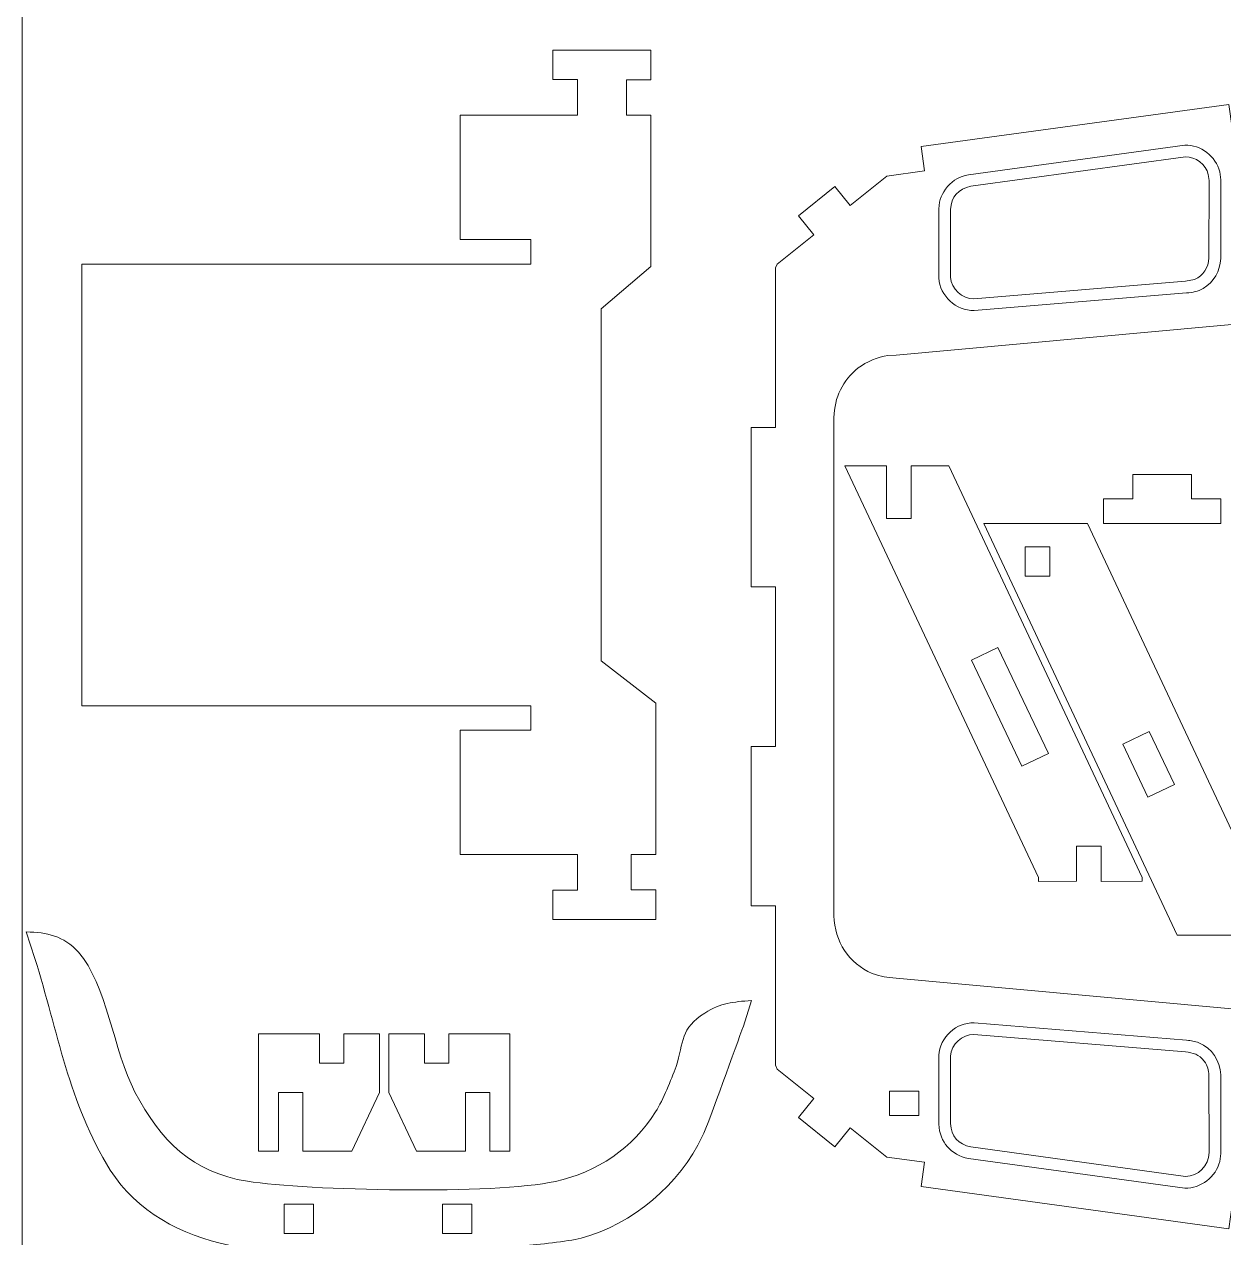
# Model space of a CAD drawing. Header units: centimetres. Extents: x -129.3 to -71.3, y -1.4 to 86.6.
# Drawn here: x -100.24 to -87.74, y 49.02 to 61.66 of the extents above; entities that cross this region are included whole.
import ezdxf

# ---------------------------------------------------------------- set-up
doc = ezdxf.new("R2010")
doc.units = ezdxf.units.CM
doc.header["$MEASUREMENT"] = 0
doc.layers.add('Camada 1', color=7, linetype='Continuous')

msp = doc.modelspace()

# ---------------------------------------------------------------- linework, layer by layer
at = {"layer": 'Camada 1', "color": 250, "lineweight": 20}
msp.add_open_spline([(-99.75825, 42.62823), (-100.03324, 42.62823), (-100.25825, 42.85323), (-100.25825, 43.12824), (-100.25825, 43.12824), (-100.25825, 43.12824), (-100.25825, 86.12825), (-100.25825, 86.12825), (-100.25825, 86.12825), (-100.25825, 86.40325), (-100.03324, 86.62825), (-99.75825, 86.62825), (-99.75825, 86.62825), (-99.75825, 86.62825), (-71.75824, 86.62825), (-71.75824, 86.62825), (-71.75824, 86.62825), (-71.48325, 86.62825), (-71.25825, 86.40325), (-71.25825, 86.12825), (-71.25825, 86.12825), (-71.25825, 86.12825), (-71.25825, 43.12824), (-71.25825, 43.12824), (-71.25825, 43.12824), (-71.25825, 42.85323), (-71.48325, 42.62823), (-71.75824, 42.62823)], degree=3, knots=[0, 0, 0, 0, 0.125, 0.125, 0.125, 0.125, 0.25, 0.25, 0.25, 0.25, 0.375, 0.375, 0.375, 0.375, 0.5, 0.5, 0.5, 0.5, 0.625, 0.625, 0.625, 0.625, 0.75, 0.75, 0.75, 0.75, 1, 1, 1, 1], dxfattribs=at)
at = {"layer": 'Camada 1', "lineweight": 9}
for points, knots in [([(-93.70801, 59.13851), (-93.70801, 59.13851), (-94.22524, 58.69787), (-94.22524, 58.69787), (-94.22524, 58.69787), (-94.22524, 58.69787), (-94.22524, 55.02804), (-94.22524, 55.02804), (-94.22524, 55.02804), (-94.22524, 55.02804), (-93.65703, 54.5874), (-93.65703, 54.5874), (-93.65703, 54.5874), (-93.65703, 54.5874), (-93.65689, 53.01154), (-93.65689, 53.01154), (-93.65689, 53.01154), (-93.65689, 53.01154), (-93.91184, 53.01153), (-93.91184, 53.01153), (-93.91184, 53.01153), (-93.91184, 53.01153), (-93.9118, 52.64149), (-93.9118, 52.64149), (-93.9118, 52.64149), (-93.9118, 52.64149), (-93.65684, 52.64151), (-93.65684, 52.64151), (-93.65684, 52.64151), (-93.65684, 52.64151), (-93.65705, 52.3341), (-93.65705, 52.3341), (-93.65705, 52.3341), (-93.65705, 52.3341), (-94.7279, 52.33409), (-94.7279, 52.33409), (-94.7279, 52.33409), (-94.7279, 52.33409), (-94.72771, 52.64003), (-94.72771, 52.64003), (-94.72771, 52.64003), (-94.72771, 52.64003), (-94.47269, 52.64003), (-94.47269, 52.64003), (-94.47269, 52.64003), (-94.47269, 52.64003), (-94.47287, 53.01154), (-94.47287, 53.01154), (-94.47287, 53.01154), (-94.47287, 53.01154), (-95.69385, 53.01154), (-95.69385, 53.01154), (-95.69385, 53.01154), (-95.69385, 53.01154), (-95.69391, 54.30687), (-95.69391, 54.30687), (-95.69391, 54.30687), (-95.69391, 54.30687), (-94.9596, 54.30687), (-94.9596, 54.30687), (-94.9596, 54.30687), (-94.9596, 54.30687), (-94.95954, 54.562), (-94.95954, 54.562), (-94.95954, 54.562), (-94.95954, 54.562), (-99.63725, 54.56201), (-99.63725, 54.56201), (-99.63725, 54.56201), (-99.63725, 54.56201), (-99.63725, 59.16392), (-99.63725, 59.16392), (-99.63725, 59.16392), (-99.63725, 59.16392), (-94.95954, 59.16392), (-94.95954, 59.16392), (-94.95954, 59.16392), (-94.95954, 59.16392), (-94.9596, 59.41904), (-94.9596, 59.41904), (-94.9596, 59.41904), (-94.9596, 59.41904), (-95.69391, 59.41904), (-95.69391, 59.41904), (-95.69391, 59.41904), (-95.69391, 59.41904), (-95.69385, 60.71438), (-95.69385, 60.71438), (-95.69385, 60.71438), (-95.69385, 60.71438), (-94.47291, 60.71437), (-94.47291, 60.71437), (-94.47291, 60.71437), (-94.47291, 60.71437), (-94.47273, 61.08589), (-94.47273, 61.08589), (-94.47273, 61.08589), (-94.47273, 61.08589), (-94.7277, 61.0859), (-94.7277, 61.0859), (-94.7277, 61.0859), (-94.7277, 61.0859), (-94.72788, 61.39182), (-94.72788, 61.39182), (-94.72788, 61.39182), (-94.72788, 61.39182), (-93.70803, 61.39181), (-93.70803, 61.39181), (-93.70803, 61.39181), (-93.70803, 61.39181), (-93.70782, 61.08442), (-93.70782, 61.08442), (-93.70782, 61.08442), (-93.70782, 61.08442), (-93.96276, 61.08443), (-93.96276, 61.08443), (-93.96276, 61.08443), (-93.96276, 61.08443), (-93.96279, 60.71439), (-93.96279, 60.71439), (-93.96279, 60.71439), (-93.96279, 60.71439), (-93.70788, 60.71438), (-93.70788, 60.71438), (-93.70788, 60.71438), (-93.70788, 60.71438), (-93.70801, 59.13851), (-93.70801, 59.13851)], [0, 0, 0, 0, 0.03030303, 0.03030303, 0.03030303, 0.03030303, 0.06060606, 0.06060606, 0.06060606, 0.06060606, 0.09090909, 0.09090909, 0.09090909, 0.09090909, 0.12121212, 0.12121212, 0.12121212, 0.12121212, 0.15151515, 0.15151515, 0.15151515, 0.15151515, 0.18181818, 0.18181818, 0.18181818, 0.18181818, 0.21212121, 0.21212121, 0.21212121, 0.21212121, 0.24242424, 0.24242424, 0.24242424, 0.24242424, 0.27272727, 0.27272727, 0.27272727, 0.27272727, 0.3030303, 0.3030303, 0.3030303, 0.3030303, 0.33333333, 0.33333333, 0.33333333, 0.33333333, 0.36363636, 0.36363636, 0.36363636, 0.36363636, 0.39393939, 0.39393939, 0.39393939, 0.39393939, 0.42424242, 0.42424242, 0.42424242, 0.42424242, 0.45454545, 0.45454545, 0.45454545, 0.45454545, 0.48484848, 0.48484848, 0.48484848, 0.48484848, 0.51515152, 0.51515152, 0.51515152, 0.51515152, 0.54545455, 0.54545455, 0.54545455, 0.54545455, 0.57575758, 0.57575758, 0.57575758, 0.57575758, 0.60606061, 0.60606061, 0.60606061, 0.60606061, 0.63636364, 0.63636364, 0.63636364, 0.63636364, 0.66666667, 0.66666667, 0.66666667, 0.66666667, 0.6969697, 0.6969697, 0.6969697, 0.6969697, 0.72727273, 0.72727273, 0.72727273, 0.72727273, 0.75757576, 0.75757576, 0.75757576, 0.75757576, 0.78787879, 0.78787879, 0.78787879, 0.78787879, 0.81818182, 0.81818182, 0.81818182, 0.81818182, 0.84848485, 0.84848485, 0.84848485, 0.84848485, 0.87878788, 0.87878788, 0.87878788, 0.87878788, 0.90909091, 0.90909091, 0.90909091, 0.90909091, 0.93939394, 0.93939394, 0.93939394, 0.93939394, 1, 1, 1, 1]), ([(-82.80919, 60.90523), (-82.80919, 60.90523), (-82.80923, 49.03365), (-82.80923, 49.03365), (-82.80923, 49.03365), (-82.80923, 49.03365), (-86.42325, 49.03352), (-86.42325, 49.03352), (-86.42325, 49.03352), (-86.42325, 49.03352), (-86.42325, 49.28442), (-86.42325, 49.28442), (-86.42325, 49.28442), (-86.42325, 49.28442), (-87.15758, 49.28442), (-87.15758, 49.28442), (-87.15758, 49.28442), (-87.15758, 49.28442), (-87.15758, 49.29208), (-87.15758, 49.29208), (-87.15758, 49.29208), (-87.15758, 49.29208), (-87.64957, 49.35945), (-87.64957, 49.35945), (-87.64957, 49.35945), (-87.64957, 49.35945), (-87.68369, 49.11088), (-87.68369, 49.11088), (-87.68369, 49.11088), (-87.68369, 49.11088), (-90.88923, 49.55087), (-90.88923, 49.55087), (-90.88923, 49.55087), (-90.88923, 49.55087), (-90.85451, 49.80359), (-90.85451, 49.80359), (-90.85451, 49.80359), (-90.85451, 49.80359), (-91.24952, 49.85712), (-91.24952, 49.85712), (-91.24952, 49.85712), (-91.24952, 49.85712), (-91.62953, 50.16311), (-91.62953, 50.16311), (-91.62953, 50.16311), (-91.62953, 50.16311), (-91.78952, 49.96445), (-91.78952, 49.96445), (-91.78952, 49.96445), (-91.78952, 49.96445), (-92.16953, 50.27044), (-92.16953, 50.27044), (-92.16953, 50.27044), (-92.16953, 50.27044), (-92.00955, 50.46909), (-92.00955, 50.46909), (-92.00955, 50.46909), (-92.00955, 50.46909), (-92.38956, 50.77507), (-92.38956, 50.77507), (-92.38956, 50.77507), (-92.38956, 50.77507), (-92.40852, 50.8147), (-92.40852, 50.8147), (-92.40852, 50.8147), (-92.40852, 50.8147), (-92.40852, 52.47653), (-92.40852, 52.47653), (-92.40852, 52.47653), (-92.40852, 52.47653), (-92.6636, 52.47654), (-92.6636, 52.47654), (-92.6636, 52.47654), (-92.6636, 52.47654), (-92.6636, 54.13838), (-92.6636, 54.13838), (-92.6636, 54.13838), (-92.6636, 54.13838), (-92.40852, 54.13837), (-92.40852, 54.13837), (-92.40852, 54.13837), (-92.40852, 54.13837), (-92.40852, 55.80021), (-92.40852, 55.80021), (-92.40852, 55.80021), (-92.40852, 55.80021), (-92.6636, 55.80022), (-92.6636, 55.80022), (-92.6636, 55.80022), (-92.6636, 55.80022), (-92.6636, 57.46205), (-92.6636, 57.46205), (-92.6636, 57.46205), (-92.6636, 57.46205), (-92.40852, 57.46204), (-92.40852, 57.46204), (-92.40852, 57.46204), (-92.40852, 57.46204), (-92.40852, 59.12388), (-92.40852, 59.12388), (-92.40852, 59.12388), (-92.40852, 59.12388), (-92.38956, 59.16351), (-92.38956, 59.16351), (-92.38956, 59.16351), (-92.38956, 59.16351), (-92.00955, 59.46954), (-92.00955, 59.46954), (-92.00955, 59.46954), (-92.00955, 59.46954), (-92.16953, 59.6682), (-92.16953, 59.6682), (-92.16953, 59.6682), (-92.16953, 59.6682), (-91.78952, 59.97422), (-91.78952, 59.97422), (-91.78952, 59.97422), (-91.78952, 59.97422), (-91.62953, 59.77557), (-91.62953, 59.77557), (-91.62953, 59.77557), (-91.62953, 59.77557), (-91.24952, 60.0816), (-91.24952, 60.0816), (-91.24952, 60.0816), (-91.24952, 60.0816), (-90.8545, 60.13508), (-90.8545, 60.13508), (-90.8545, 60.13508), (-90.8545, 60.13508), (-90.88923, 60.38786), (-90.88923, 60.38786), (-90.88923, 60.38786), (-90.88923, 60.38786), (-87.68369, 60.82784), (-87.68369, 60.82784), (-87.68369, 60.82784), (-87.68369, 60.82784), (-87.64957, 60.57928), (-87.64957, 60.57928), (-87.64957, 60.57928), (-87.64957, 60.57928), (-87.15758, 60.64586), (-87.15758, 60.64586), (-87.15758, 60.64586), (-87.15758, 60.64586), (-87.15758, 60.65433), (-87.15758, 60.65433), (-87.15758, 60.65433), (-87.15758, 60.65433), (-86.42325, 60.65433), (-86.42325, 60.65433), (-86.42325, 60.65433), (-86.42325, 60.65433), (-86.42325, 60.90523), (-86.42325, 60.90523), (-86.42325, 60.90523), (-86.42325, 60.90523), (-82.80919, 60.90523), (-82.80919, 60.90523)], [0, 0, 0, 0, 0.02439024, 0.02439024, 0.02439024, 0.02439024, 0.04878049, 0.04878049, 0.04878049, 0.04878049, 0.07317073, 0.07317073, 0.07317073, 0.07317073, 0.09756098, 0.09756098, 0.09756098, 0.09756098, 0.12195122, 0.12195122, 0.12195122, 0.12195122, 0.14634146, 0.14634146, 0.14634146, 0.14634146, 0.17073171, 0.17073171, 0.17073171, 0.17073171, 0.19512195, 0.19512195, 0.19512195, 0.19512195, 0.2195122, 0.2195122, 0.2195122, 0.2195122, 0.24390244, 0.24390244, 0.24390244, 0.24390244, 0.26829268, 0.26829268, 0.26829268, 0.26829268, 0.29268293, 0.29268293, 0.29268293, 0.29268293, 0.31707317, 0.31707317, 0.31707317, 0.31707317, 0.34146341, 0.34146341, 0.34146341, 0.34146341, 0.36585366, 0.36585366, 0.36585366, 0.36585366, 0.3902439, 0.3902439, 0.3902439, 0.3902439, 0.41463415, 0.41463415, 0.41463415, 0.41463415, 0.43902439, 0.43902439, 0.43902439, 0.43902439, 0.46341463, 0.46341463, 0.46341463, 0.46341463, 0.48780488, 0.48780488, 0.48780488, 0.48780488, 0.51219512, 0.51219512, 0.51219512, 0.51219512, 0.53658537, 0.53658537, 0.53658537, 0.53658537, 0.56097561, 0.56097561, 0.56097561, 0.56097561, 0.58536585, 0.58536585, 0.58536585, 0.58536585, 0.6097561, 0.6097561, 0.6097561, 0.6097561, 0.63414634, 0.63414634, 0.63414634, 0.63414634, 0.65853659, 0.65853659, 0.65853659, 0.65853659, 0.68292683, 0.68292683, 0.68292683, 0.68292683, 0.70731707, 0.70731707, 0.70731707, 0.70731707, 0.73170732, 0.73170732, 0.73170732, 0.73170732, 0.75609756, 0.75609756, 0.75609756, 0.75609756, 0.7804878, 0.7804878, 0.7804878, 0.7804878, 0.80487805, 0.80487805, 0.80487805, 0.80487805, 0.82926829, 0.82926829, 0.82926829, 0.82926829, 0.85365854, 0.85365854, 0.85365854, 0.85365854, 0.87804878, 0.87804878, 0.87804878, 0.87804878, 0.90243902, 0.90243902, 0.90243902, 0.90243902, 0.92682927, 0.92682927, 0.92682927, 0.92682927, 0.95121951, 0.95121951, 0.95121951, 0.95121951, 1, 1, 1, 1]), ([(-88.13671, 58.98442), (-88.13671, 58.98442), (-90.3397, 58.80279), (-90.3397, 58.80279), (-90.3397, 58.80279), (-90.46495, 58.80151), (-90.57546, 58.90329), (-90.58448, 59.02822), (-90.58448, 59.02822), (-90.58448, 59.02822), (-90.58448, 59.73183), (-90.58448, 59.73183), (-90.58448, 59.73183), (-90.57659, 59.86383), (-90.50267, 59.94855), (-90.37299, 59.97433), (-90.37299, 59.97433), (-90.37299, 59.97433), (-88.13671, 60.28127), (-88.13671, 60.28127), (-88.13671, 60.28127), (-88.03173, 60.28501), (-87.92215, 60.20116), (-87.8981, 60.0983), (-87.8981, 60.0983), (-87.8981, 60.0983), (-87.88964, 60.03439), (-87.88964, 60.03439), (-87.88964, 60.03439), (-87.88964, 60.03439), (-87.8911, 59.23003), (-87.8911, 59.23003), (-87.8911, 59.23003), (-87.89794, 59.12711), (-87.94592, 59.04321), (-88.04272, 59.00312), (-88.04272, 59.00312), (-88.04272, 59.00312), (-88.13671, 58.98442), (-88.13671, 58.98442)], [0, 0, 0, 0, 0.09090909, 0.09090909, 0.09090909, 0.09090909, 0.18181818, 0.18181818, 0.18181818, 0.18181818, 0.27272727, 0.27272727, 0.27272727, 0.27272727, 0.36363636, 0.36363636, 0.36363636, 0.36363636, 0.45454545, 0.45454545, 0.45454545, 0.45454545, 0.54545455, 0.54545455, 0.54545455, 0.54545455, 0.63636364, 0.63636364, 0.63636364, 0.63636364, 0.72727273, 0.72727273, 0.72727273, 0.72727273, 0.81818182, 0.81818182, 0.81818182, 0.81818182, 1, 1, 1, 1]), ([(-83.17635, 58.57984), (-83.17635, 58.57984), (-83.17635, 51.35875), (-83.17635, 51.35875), (-83.17635, 51.35875), (-83.17635, 51.35875), (-87.15763, 51.35891), (-87.15763, 51.35891), (-87.15763, 51.35891), (-87.15763, 51.35891), (-91.15129, 51.72348), (-91.15129, 51.72348), (-91.15129, 51.72348), (-91.24459, 51.73079), (-91.30693, 51.73451), (-91.39953, 51.77286), (-91.39953, 51.77286), (-91.64592, 51.87491), (-91.79119, 52.10484), (-91.79996, 52.37214), (-91.79996, 52.37214), (-91.79996, 52.37214), (-91.79996, 57.56659), (-91.79996, 57.56659), (-91.79996, 57.56659), (-91.79324, 57.77158), (-91.7101, 57.95542), (-91.54617, 58.0812), (-91.54617, 58.0812), (-91.46053, 58.14692), (-91.34298, 58.1956), (-91.23596, 58.2097), (-91.23596, 58.2097), (-91.23596, 58.2097), (-91.15129, 58.21525), (-91.15129, 58.21525), (-91.15129, 58.21525), (-91.15129, 58.21525), (-87.15763, 58.57982), (-87.15763, 58.57982), (-87.15763, 58.57982), (-87.15763, 58.57982), (-87.10663, 58.57982), (-87.10663, 58.57982), (-87.10663, 58.57982), (-87.10663, 58.57982), (-87.10663, 58.8246), (-87.10663, 58.8246), (-87.10663, 58.8246), (-87.10663, 58.8246), (-86.85161, 58.82462), (-86.85161, 58.82462), (-86.85161, 58.82462), (-86.85161, 58.82462), (-86.85161, 58.57984), (-86.85161, 58.57984), (-86.85161, 58.57984), (-86.85161, 58.57984), (-83.43133, 58.57984), (-83.43133, 58.57984), (-83.43133, 58.57984), (-83.43133, 58.57984), (-83.43133, 58.82462), (-83.43133, 58.82462), (-83.43133, 58.82462), (-83.43133, 58.82462), (-83.17635, 58.82462), (-83.17635, 58.82462), (-83.17635, 58.82462), (-83.17635, 58.82462), (-83.17635, 58.57984), (-83.17635, 58.57984)], [0, 0, 0, 0, 0.05263158, 0.05263158, 0.05263158, 0.05263158, 0.10526316, 0.10526316, 0.10526316, 0.10526316, 0.15789474, 0.15789474, 0.15789474, 0.15789474, 0.21052632, 0.21052632, 0.21052632, 0.21052632, 0.26315789, 0.26315789, 0.26315789, 0.26315789, 0.31578947, 0.31578947, 0.31578947, 0.31578947, 0.36842105, 0.36842105, 0.36842105, 0.36842105, 0.42105263, 0.42105263, 0.42105263, 0.42105263, 0.47368421, 0.47368421, 0.47368421, 0.47368421, 0.52631579, 0.52631579, 0.52631579, 0.52631579, 0.57894737, 0.57894737, 0.57894737, 0.57894737, 0.63157895, 0.63157895, 0.63157895, 0.63157895, 0.68421053, 0.68421053, 0.68421053, 0.68421053, 0.73684211, 0.73684211, 0.73684211, 0.73684211, 0.78947368, 0.78947368, 0.78947368, 0.78947368, 0.84210526, 0.84210526, 0.84210526, 0.84210526, 0.89473684, 0.89473684, 0.89473684, 0.89473684, 1, 1, 1, 1]), ([(-89.01494, 52.73109), (-89.01494, 52.73109), (-88.58692, 52.7321), (-88.58692, 52.7321), (-88.58692, 52.7321), (-88.58692, 52.7321), (-88.58692, 52.77209), (-88.58692, 52.77209), (-88.58692, 52.77209), (-88.58692, 52.77209), (-90.60299, 57.06227), (-90.60299, 57.06227), (-90.60299, 57.06227), (-90.60299, 57.06227), (-90.995, 57.06127), (-90.995, 57.06127), (-90.995, 57.06127), (-90.995, 57.06127), (-90.995, 56.51225), (-90.995, 56.51225), (-90.995, 56.51225), (-90.995, 56.51225), (-91.25001, 56.51225), (-91.25001, 56.51225), (-91.25001, 56.51225), (-91.25001, 56.51225), (-91.25001, 57.06127), (-91.25001, 57.06127), (-91.25001, 57.06127), (-91.25001, 57.06127), (-91.68503, 57.06127), (-91.68503, 57.06127), (-91.68503, 57.06127), (-91.68503, 57.06127), (-89.66896, 52.77209), (-89.66896, 52.77209), (-89.66896, 52.77209), (-89.66896, 52.77209), (-89.66896, 52.73109), (-89.66896, 52.73109), (-89.66896, 52.73109), (-89.66896, 52.73109), (-89.26995, 52.7321), (-89.26995, 52.7321), (-89.26995, 52.7321), (-89.26995, 52.7321), (-89.26995, 53.0991), (-89.26995, 53.0991), (-89.26995, 53.0991), (-89.26995, 53.0991), (-89.01494, 53.0991), (-89.01494, 53.0991), (-89.01494, 53.0991), (-89.01494, 53.0991), (-89.01494, 52.73109), (-89.01494, 52.73109)], [0, 0, 0, 0, 0.06666667, 0.06666667, 0.06666667, 0.06666667, 0.13333333, 0.13333333, 0.13333333, 0.13333333, 0.2, 0.2, 0.2, 0.2, 0.26666667, 0.26666667, 0.26666667, 0.26666667, 0.33333333, 0.33333333, 0.33333333, 0.33333333, 0.4, 0.4, 0.4, 0.4, 0.46666667, 0.46666667, 0.46666667, 0.46666667, 0.53333333, 0.53333333, 0.53333333, 0.53333333, 0.6, 0.6, 0.6, 0.6, 0.66666667, 0.66666667, 0.66666667, 0.66666667, 0.73333333, 0.73333333, 0.73333333, 0.73333333, 0.8, 0.8, 0.8, 0.8, 0.86666667, 0.86666667, 0.86666667, 0.86666667, 1, 1, 1, 1]), ([(-88.07287, 56.71634), (-88.07287, 56.71634), (-88.07287, 56.97133), (-88.07287, 56.97133), (-88.07287, 56.97133), (-88.07287, 56.97133), (-88.68486, 56.97132), (-88.68486, 56.97132), (-88.68486, 56.97132), (-88.68486, 56.97132), (-88.68484, 56.71633), (-88.68484, 56.71633), (-88.68484, 56.71633), (-88.68484, 56.71633), (-88.99084, 56.71633), (-88.99084, 56.71633), (-88.99084, 56.71633), (-88.99084, 56.71633), (-88.99083, 56.46133), (-88.99083, 56.46133), (-88.99083, 56.46133), (-88.99083, 56.46133), (-87.76687, 56.46135), (-87.76687, 56.46135), (-87.76687, 56.46135), (-87.76687, 56.46135), (-87.76687, 56.71635), (-87.76687, 56.71635), (-87.76687, 56.71635), (-87.76687, 56.71635), (-88.07287, 56.71634), (-88.07287, 56.71634)], [0, 0, 0, 0, 0.11111111, 0.11111111, 0.11111111, 0.11111111, 0.22222222, 0.22222222, 0.22222222, 0.22222222, 0.33333333, 0.33333333, 0.33333333, 0.33333333, 0.44444444, 0.44444444, 0.44444444, 0.44444444, 0.55555556, 0.55555556, 0.55555556, 0.55555556, 0.66666667, 0.66666667, 0.66666667, 0.66666667, 0.77777778, 0.77777778, 0.77777778, 0.77777778, 1, 1, 1, 1]), ([(-89.15781, 56.46127), (-89.15781, 56.46127), (-87.14173, 52.1721), (-87.14173, 52.1721), (-87.14173, 52.1721), (-87.14173, 52.1721), (-88.22277, 52.1721), (-88.22277, 52.1721), (-88.22277, 52.1721), (-88.22277, 52.1721), (-90.23884, 56.46127), (-90.23884, 56.46127), (-90.23884, 56.46127), (-90.23884, 56.46127), (-89.15781, 56.46127), (-89.15781, 56.46127)], [0, 0, 0, 0, 0.2, 0.2, 0.2, 0.2, 0.4, 0.4, 0.4, 0.4, 0.6, 0.6, 0.6, 0.6, 1, 1, 1, 1]), ([(-89.80483, 56.21826), (-89.80483, 56.21826), (-89.54982, 56.21826), (-89.54982, 56.21826), (-89.54982, 56.21826), (-89.54982, 56.21826), (-89.54982, 55.91225), (-89.54982, 55.91225), (-89.54982, 55.91225), (-89.54982, 55.91225), (-89.80483, 55.91225), (-89.80483, 55.91225), (-89.80483, 55.91225), (-89.80483, 55.91225), (-89.80483, 56.21826), (-89.80483, 56.21826)], [0, 0, 0, 0, 0.2, 0.2, 0.2, 0.2, 0.4, 0.4, 0.4, 0.4, 0.6, 0.6, 0.6, 0.6, 1, 1, 1, 1]), ([(-89.84096, 53.93114), (-89.84096, 53.93114), (-90.36598, 55.03718), (-90.36598, 55.03718), (-90.36598, 55.03718), (-90.36598, 55.03718), (-90.08998, 55.16819), (-90.08998, 55.16819), (-90.08998, 55.16819), (-90.08998, 55.16819), (-89.56495, 54.06315), (-89.56495, 54.06315), (-89.56495, 54.06315), (-89.56495, 54.06315), (-89.84096, 53.93114), (-89.84096, 53.93114)], [0, 0, 0, 0, 0.2, 0.2, 0.2, 0.2, 0.4, 0.4, 0.4, 0.4, 0.6, 0.6, 0.6, 0.6, 1, 1, 1, 1]), ([(-88.52678, 53.60816), (-88.52678, 53.60816), (-88.78879, 54.16118), (-88.78879, 54.16118), (-88.78879, 54.16118), (-88.78879, 54.16118), (-88.51278, 54.29219), (-88.51278, 54.29219), (-88.51278, 54.29219), (-88.51278, 54.29219), (-88.25077, 53.73916), (-88.25077, 53.73916), (-88.25077, 53.73916), (-88.25077, 53.73916), (-88.52678, 53.60816), (-88.52678, 53.60816)], [0, 0, 0, 0, 0.2, 0.2, 0.2, 0.2, 0.4, 0.4, 0.4, 0.4, 0.6, 0.6, 0.6, 0.6, 1, 1, 1, 1]), ([(-92.74323, 51.22337), (-92.81194, 51.03541), (-93.09892, 50.22603), (-93.17125, 50.07232), (-93.17125, 50.07232), (-93.40329, 49.57924), (-93.90003, 49.1514), (-94.43329, 49.01428), (-94.43329, 49.01428), (-94.58618, 48.97497), (-94.87643, 48.94927), (-95.03631, 48.93428), (-95.03631, 48.93428), (-95.87909, 48.85867), (-96.69083, 48.83453), (-97.53641, 48.88128), (-97.53641, 48.88128), (-97.72705, 48.89182), (-97.91904, 48.90039), (-98.10643, 48.93928), (-98.10643, 48.93928), (-98.59286, 49.04024), (-99.07221, 49.29158), (-99.34047, 49.72331), (-99.34047, 49.72331), (-99.77746, 50.4266), (-99.88606, 51.16203), (-100.1265, 51.9264), (-100.1265, 51.9264), (-100.1265, 51.9264), (-100.2165, 52.20542), (-100.2165, 52.20542), (-100.2165, 52.20542), (-100.00034, 52.19788), (-99.82675, 52.16559), (-99.67349, 51.99341), (-99.67349, 51.99341), (-99.37769, 51.6611), (-99.30975, 50.96957), (-99.08346, 50.53634), (-99.08346, 50.53634), (-98.81789, 50.0279), (-98.48561, 49.69659), (-97.91242, 49.60631), (-97.91242, 49.60631), (-97.28891, 49.5081), (-95.33524, 49.46508), (-94.7023, 49.60431), (-94.7023, 49.60431), (-94.26679, 49.70011), (-93.8938, 49.94965), (-93.65826, 50.33033), (-93.65826, 50.33033), (-93.57725, 50.46125), (-93.49654, 50.65629), (-93.44526, 50.80235), (-93.44526, 50.80235), (-93.36348, 51.05739), (-93.40008, 51.2005), (-93.14625, 51.35937), (-93.14625, 51.35937), (-92.97173, 51.4686), (-92.85537, 51.47205), (-92.65723, 51.49138), (-92.65723, 51.49138), (-92.65723, 51.49138), (-92.74323, 51.22337), (-92.74323, 51.22337)], [0, 0, 0, 0, 0.05555556, 0.05555556, 0.05555556, 0.05555556, 0.11111111, 0.11111111, 0.11111111, 0.11111111, 0.16666667, 0.16666667, 0.16666667, 0.16666667, 0.22222222, 0.22222222, 0.22222222, 0.22222222, 0.27777778, 0.27777778, 0.27777778, 0.27777778, 0.33333333, 0.33333333, 0.33333333, 0.33333333, 0.38888889, 0.38888889, 0.38888889, 0.38888889, 0.44444444, 0.44444444, 0.44444444, 0.44444444, 0.5, 0.5, 0.5, 0.5, 0.55555556, 0.55555556, 0.55555556, 0.55555556, 0.61111111, 0.61111111, 0.61111111, 0.61111111, 0.66666667, 0.66666667, 0.66666667, 0.66666667, 0.72222222, 0.72222222, 0.72222222, 0.72222222, 0.77777778, 0.77777778, 0.77777778, 0.77777778, 0.83333333, 0.83333333, 0.83333333, 0.83333333, 0.88888889, 0.88888889, 0.88888889, 0.88888889, 1, 1, 1, 1]), ([(-96.90586, 51.14335), (-96.90586, 51.14335), (-96.53666, 51.14335), (-96.53666, 51.14335), (-96.53666, 51.14335), (-96.53666, 51.14335), (-96.53666, 50.53141), (-96.53666, 50.53141), (-96.53666, 50.53141), (-96.53666, 50.53141), (-96.82427, 49.91947), (-96.82427, 49.91947), (-96.82427, 49.91947), (-96.82427, 49.91947), (-97.33422, 49.91947), (-97.33422, 49.91947), (-97.33422, 49.91947), (-97.33422, 49.91947), (-97.33422, 50.53141), (-97.33422, 50.53141), (-97.33422, 50.53141), (-97.33422, 50.53141), (-97.58919, 50.53141), (-97.58919, 50.53141), (-97.58919, 50.53141), (-97.58919, 50.53141), (-97.58919, 49.91947), (-97.58919, 49.91947), (-97.58919, 49.91947), (-97.58919, 49.91947), (-97.79606, 49.91947), (-97.79606, 49.91947), (-97.79606, 49.91947), (-97.79606, 49.91947), (-97.79606, 51.14335), (-97.79606, 51.14335), (-97.79606, 51.14335), (-97.79606, 51.14335), (-97.16084, 51.14335), (-97.16084, 51.14335), (-97.16084, 51.14335), (-97.16084, 51.14335), (-97.16084, 50.83738), (-97.16084, 50.83738), (-97.16084, 50.83738), (-97.16084, 50.83738), (-96.90586, 50.83738), (-96.90586, 50.83738), (-96.90586, 50.83738), (-96.90586, 50.83738), (-96.90586, 51.14335), (-96.90586, 51.14335)], [0, 0, 0, 0, 0.07142857, 0.07142857, 0.07142857, 0.07142857, 0.14285714, 0.14285714, 0.14285714, 0.14285714, 0.21428571, 0.21428571, 0.21428571, 0.21428571, 0.28571429, 0.28571429, 0.28571429, 0.28571429, 0.35714286, 0.35714286, 0.35714286, 0.35714286, 0.42857143, 0.42857143, 0.42857143, 0.42857143, 0.5, 0.5, 0.5, 0.5, 0.57142857, 0.57142857, 0.57142857, 0.57142857, 0.64285714, 0.64285714, 0.64285714, 0.64285714, 0.71428571, 0.71428571, 0.71428571, 0.71428571, 0.78571429, 0.78571429, 0.78571429, 0.78571429, 0.85714286, 0.85714286, 0.85714286, 0.85714286, 1, 1, 1, 1]), ([(-96.06766, 51.14335), (-96.06766, 51.14335), (-96.43686, 51.14335), (-96.43686, 51.14335), (-96.43686, 51.14335), (-96.43686, 51.14335), (-96.43686, 50.53141), (-96.43686, 50.53141), (-96.43686, 50.53141), (-96.43686, 50.53141), (-96.14925, 49.91947), (-96.14925, 49.91947), (-96.14925, 49.91947), (-96.14925, 49.91947), (-95.6393, 49.91947), (-95.6393, 49.91947), (-95.6393, 49.91947), (-95.6393, 49.91947), (-95.6393, 50.53141), (-95.6393, 50.53141), (-95.6393, 50.53141), (-95.6393, 50.53141), (-95.38433, 50.53141), (-95.38433, 50.53141), (-95.38433, 50.53141), (-95.38433, 50.53141), (-95.38433, 49.91947), (-95.38433, 49.91947), (-95.38433, 49.91947), (-95.38433, 49.91947), (-95.17746, 49.91947), (-95.17746, 49.91947), (-95.17746, 49.91947), (-95.17746, 49.91947), (-95.17746, 51.14335), (-95.17746, 51.14335), (-95.17746, 51.14335), (-95.17746, 51.14335), (-95.81268, 51.14335), (-95.81268, 51.14335), (-95.81268, 51.14335), (-95.81268, 51.14335), (-95.81268, 50.83738), (-95.81268, 50.83738), (-95.81268, 50.83738), (-95.81268, 50.83738), (-96.06766, 50.83738), (-96.06766, 50.83738), (-96.06766, 50.83738), (-96.06766, 50.83738), (-96.06766, 51.14335), (-96.06766, 51.14335)], [0, 0, 0, 0, 0.07142857, 0.07142857, 0.07142857, 0.07142857, 0.14285714, 0.14285714, 0.14285714, 0.14285714, 0.21428571, 0.21428571, 0.21428571, 0.21428571, 0.28571429, 0.28571429, 0.28571429, 0.28571429, 0.35714286, 0.35714286, 0.35714286, 0.35714286, 0.42857143, 0.42857143, 0.42857143, 0.42857143, 0.5, 0.5, 0.5, 0.5, 0.57142857, 0.57142857, 0.57142857, 0.57142857, 0.64285714, 0.64285714, 0.64285714, 0.64285714, 0.71428571, 0.71428571, 0.71428571, 0.71428571, 0.78571429, 0.78571429, 0.78571429, 0.78571429, 0.85714286, 0.85714286, 0.85714286, 0.85714286, 1, 1, 1, 1]), ([(-87.89108, 50.70872), (-87.89108, 50.70872), (-87.88961, 49.90435), (-87.88961, 49.90435), (-87.88961, 49.90435), (-87.89395, 49.76669), (-88.00071, 49.65709), (-88.13669, 49.65747), (-88.13669, 49.65747), (-88.13669, 49.65747), (-90.37297, 49.96442), (-90.37297, 49.96442), (-90.37297, 49.96442), (-90.50267, 49.99019), (-90.57656, 50.07492), (-90.58446, 50.20692), (-90.58446, 50.20692), (-90.58446, 50.20692), (-90.58446, 50.91052), (-90.58446, 50.91052), (-90.58446, 50.91052), (-90.57544, 51.03547), (-90.46493, 51.13722), (-90.33968, 51.13596), (-90.33968, 51.13596), (-90.33968, 51.13596), (-88.13669, 50.95433), (-88.13669, 50.95433), (-88.13669, 50.95433), (-88.05668, 50.94577), (-87.99529, 50.92791), (-87.94183, 50.85823), (-87.94183, 50.85823), (-87.90167, 50.80589), (-87.89897, 50.76862), (-87.89108, 50.70872)], [0, 0, 0, 0, 0.1, 0.1, 0.1, 0.1, 0.2, 0.2, 0.2, 0.2, 0.3, 0.3, 0.3, 0.3, 0.4, 0.4, 0.4, 0.4, 0.5, 0.5, 0.5, 0.5, 0.6, 0.6, 0.6, 0.6, 0.7, 0.7, 0.7, 0.7, 0.8, 0.8, 0.8, 0.8, 1, 1, 1, 1]), ([(-91.21954, 50.29171), (-91.21954, 50.29171), (-90.91353, 50.29171), (-90.91353, 50.29171), (-90.91353, 50.29171), (-90.91353, 50.29171), (-90.91353, 50.54672), (-90.91353, 50.54672), (-90.91353, 50.54672), (-90.91353, 50.54672), (-91.21954, 50.54672), (-91.21954, 50.54672), (-91.21954, 50.54672), (-91.21954, 50.54672), (-91.21954, 50.29171), (-91.21954, 50.29171)], [0, 0, 0, 0, 0.2, 0.2, 0.2, 0.2, 0.4, 0.4, 0.4, 0.4, 0.6, 0.6, 0.6, 0.6, 1, 1, 1, 1]), ([(-97.22439, 49.06229), (-97.22439, 49.06229), (-97.22439, 49.3683), (-97.22439, 49.3683), (-97.22439, 49.3683), (-97.22439, 49.3683), (-97.53041, 49.3683), (-97.53041, 49.3683), (-97.53041, 49.3683), (-97.53041, 49.3683), (-97.53041, 49.06229), (-97.53041, 49.06229), (-97.53041, 49.06229), (-97.53041, 49.06229), (-97.22439, 49.06229), (-97.22439, 49.06229)], [0, 0, 0, 0, 0.2, 0.2, 0.2, 0.2, 0.4, 0.4, 0.4, 0.4, 0.6, 0.6, 0.6, 0.6, 1, 1, 1, 1]), ([(-95.87835, 49.06229), (-95.87835, 49.06229), (-95.87835, 49.3683), (-95.87835, 49.3683), (-95.87835, 49.3683), (-95.87835, 49.3683), (-95.57233, 49.3683), (-95.57233, 49.3683), (-95.57233, 49.3683), (-95.57233, 49.3683), (-95.57233, 49.06229), (-95.57233, 49.06229), (-95.57233, 49.06229), (-95.57233, 49.06229), (-95.87835, 49.06229), (-95.87835, 49.06229)], [0, 0, 0, 0, 0.2, 0.2, 0.2, 0.2, 0.4, 0.4, 0.4, 0.4, 0.6, 0.6, 0.6, 0.6, 1, 1, 1, 1])]:
    msp.add_open_spline(points, degree=3, knots=knots, dxfattribs=at)
at = {"layer": 'Camada 1', "color": 140, "lineweight": 9}
for points in [[(-90.61652, 59.97311), (-90.54561, 60.04399), (-90.49777, 60.07439), (-90.39651, 60.09411), (-90.39651, 60.09411), (-90.39651, 60.09411), (-88.14143, 60.40411), (-88.14143, 60.40411), (-88.14143, 60.40411), (-87.98044, 60.41057), (-87.8156, 60.28564), (-87.77842, 60.12611), (-87.77842, 60.12611), (-87.77842, 60.12611), (-87.76742, 60.04211), (-87.76742, 60.04211), (-87.76742, 60.04211), (-87.76742, 60.04211), (-87.76842, 59.22207), (-87.76842, 59.22207), (-87.76842, 59.22207), (-87.77708, 59.09037), (-87.83744, 58.97752), (-87.95242, 58.91106), (-87.95242, 58.91106), (-88.0109, 58.87726), (-88.05833, 58.86992), (-88.12343, 58.86306), (-88.12343, 58.86306), (-88.12343, 58.86306), (-90.33851, 58.68005), (-90.33851, 58.68005), (-90.33851, 58.68005), (-90.52708, 58.67827), (-90.69427, 58.83011), (-90.70652, 59.01906), (-90.70652, 59.01906), (-90.70652, 59.01906), (-90.70652, 59.73909), (-90.70652, 59.73909), (-90.70652, 59.73909), (-90.70051, 59.84104), (-90.67627, 59.89563), (-90.61652, 59.97311)], [(-90.33851, 51.25874), (-90.43664, 51.25248), (-90.51256, 51.23097), (-90.58952, 51.16074), (-90.58952, 51.16074), (-90.65461, 51.10134), (-90.70081, 51.00782), (-90.70652, 50.91973), (-90.70652, 50.91973), (-90.70652, 50.91973), (-90.70652, 50.1997), (-90.70652, 50.1997), (-90.70652, 50.1997), (-90.69542, 50.01166), (-90.58086, 49.88074), (-90.39651, 49.84368), (-90.39651, 49.84368), (-90.39651, 49.84368), (-88.14143, 49.53467), (-88.14143, 49.53467), (-88.14143, 49.53467), (-87.97934, 49.52821), (-87.81564, 49.65296), (-87.77842, 49.81268), (-87.77842, 49.81268), (-87.77842, 49.81268), (-87.76742, 49.89669), (-87.76742, 49.89669), (-87.76742, 49.89669), (-87.76742, 49.89669), (-87.76842, 50.71672), (-87.76842, 50.71672), (-87.76842, 50.71672), (-87.77837, 50.86625), (-87.85729, 50.99178), (-87.99543, 51.04873), (-87.99543, 51.04873), (-88.03996, 51.06709), (-88.07515, 51.07065), (-88.12343, 51.07574), (-88.12343, 51.07574), (-88.12343, 51.07574), (-90.33851, 51.25874), (-90.33851, 51.25874)]]:
    msp.add_open_spline(points, degree=3, knots=[0, 0, 0, 0, 0.08333333, 0.08333333, 0.08333333, 0.08333333, 0.16666667, 0.16666667, 0.16666667, 0.16666667, 0.25, 0.25, 0.25, 0.25, 0.33333333, 0.33333333, 0.33333333, 0.33333333, 0.41666667, 0.41666667, 0.41666667, 0.41666667, 0.5, 0.5, 0.5, 0.5, 0.58333333, 0.58333333, 0.58333333, 0.58333333, 0.66666667, 0.66666667, 0.66666667, 0.66666667, 0.75, 0.75, 0.75, 0.75, 0.83333333, 0.83333333, 0.83333333, 0.83333333, 1, 1, 1, 1], dxfattribs=at)

doc.saveas('drawing.dxf')
